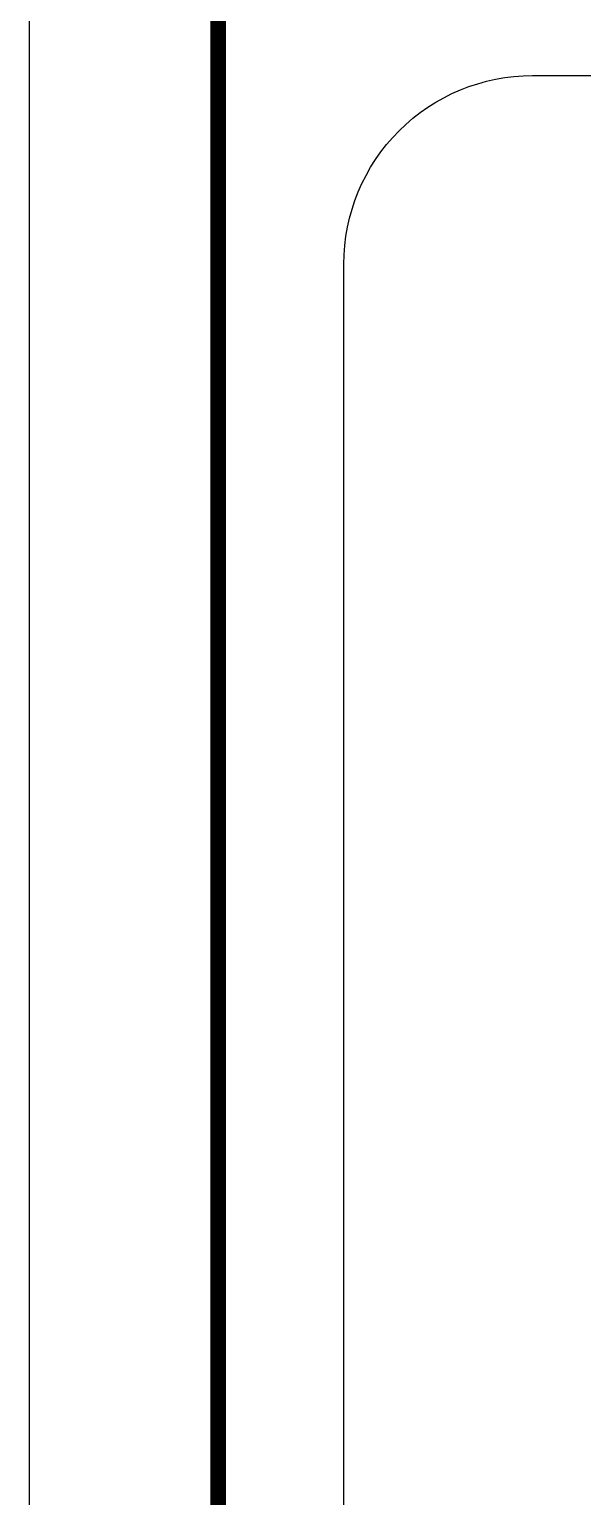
# Paper-space layout 'TOP_A1_00200_01-01-2017_MODELE' of a CAD drawing. Header units: millimetres. Extents: x -52 to 816, y -6 to 294.
# Drawn here: x -52.43 to -34.84, y 34.32 to 80.99 of the extents above; entities that cross this region are included whole.
import ezdxf

# ---------------------------------------------------------------- set-up
doc = ezdxf.new("R2010")
doc.units = ezdxf.units.MM
doc.header["$LTSCALE"] = 2
doc.linetypes.add('CACHEX2', pattern=[0.75, 0.5, -0.25])
doc.layers.add('CARTOUCHE', color=7, linetype='Continuous')
doc.layers.add('LOGO', color=7, linetype='Continuous')

# ---------------------------------------------------------------- blocks, each defined once
blk = doc.blocks.new('A$C581E6685')
at = {"layer": 'LOGO', "color": 32, "linetype": 'CACHEX2', "ltscale": 1.5}
blk.add_ellipse((-38.054, 23.814), major_axis=(-19.031, -3.534), ratio=0.590567, dxfattribs=at)

psp = doc.layouts.new('TOP_A1_00200_01-01-2017_MODELE')

# ---------------------------------------------------------------- linework, layer by layer
at = {"layer": 'CARTOUCHE'}
psp.add_lwpolyline([(-52.432, 293.881), (157.568, 293.881), (157.568, -3.119), (-52.432, -3.119), (-52.432, 293.881)], dxfattribs=at)
at = {"layer": 'CARTOUCHE', "const_width": 0.5}
psp.add_lwpolyline([(-40.432, 287.881), (145.568, 287.881, -0.414214), (151.568, 281.881), (151.568, 8.881, -0.414214), (145.568, 2.881), (-40.432, 2.881, -0.414214), (-46.432, 8.881), (-46.432, 281.881, -0.414214)], format="xyb", close=True, dxfattribs=at)
at = {"layer": 'CARTOUCHE'}
psp.add_lwpolyline([(26.02, 20.731), (26.02, 13.01, -0.414214), (20.02, 7.01), (20.02, 7.01), (-36.432, 7.01, -0.414214), (-42.432, 13.01), (-42.432, 16.871), (-42.432, 73.525), (-42.432, 73.525, -0.414214), (-36.432, 79.525), (20.02, 79.525), (20.02, 79.525, -0.414214), (26.02, 73.525), (26.02, 73.525), (26.02, 18.719), (26.02, 18.719)], format="xyb", dxfattribs=at)

# ---------------------------------------------------------------- block references
at = {"layer": 'LOGO'}
psp.add_blockref('A$C581E6685', (22.921, 33.682), dxfattribs=at)

doc.saveas('drawing.dxf')
